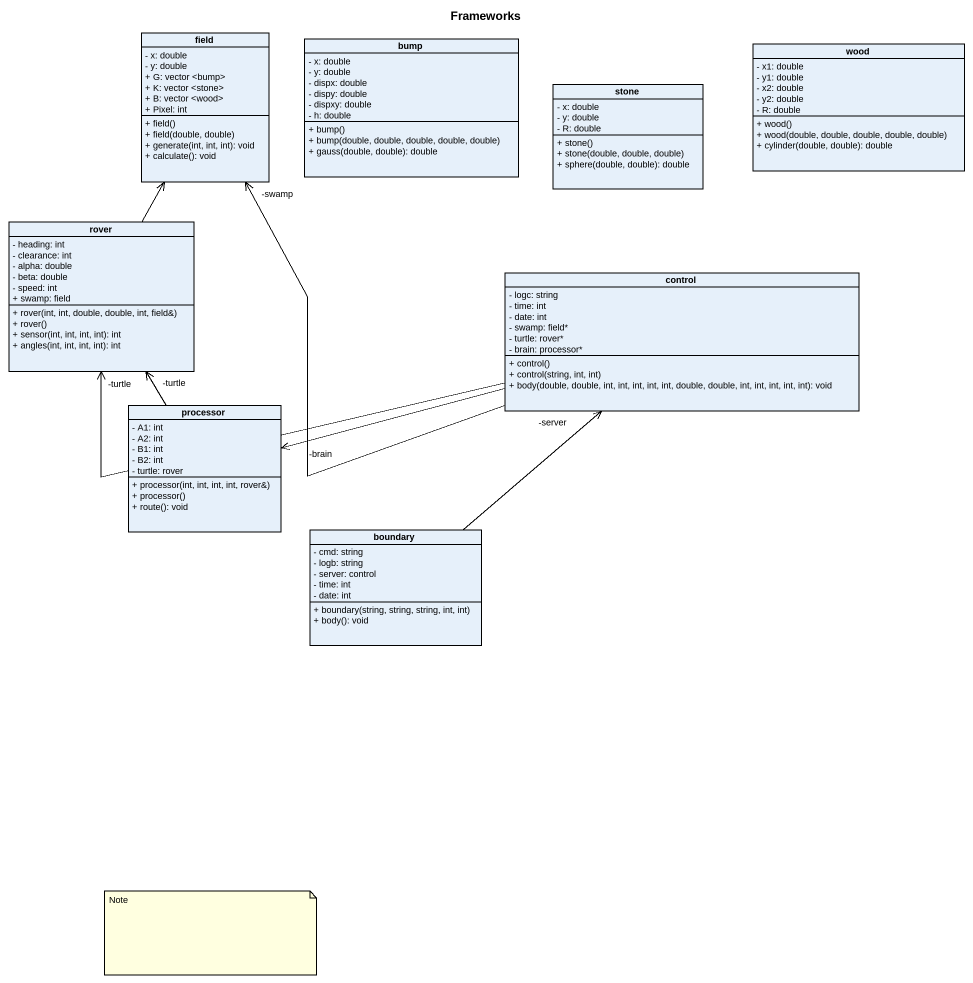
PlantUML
@startuml
title Frameworks
hide circle
hide empty members
skinparam classAttributeIconSize 0
class field {
  - x: double
  - y: double
  + G: vector <bump>
  + K: vector <stone>
  + B: vector <wood>
  + Pixel: int
  + field()
  + field(double, double)
  + generate(int, int, int): void
  + calculate(): void
}
class bump {
  - x: double
  - y: double
  - dispx: double
  - dispy: double
  - dispxy: double
  - h: double
  + bump()
  + bump(double, double, double, double, double)
  + gauss(double, double): double
}
class wood {
  - x1: double
  - y1: double
  - x2: double
  - y2: double
  - R: double
  + wood()
  + wood(double, double, double, double, double)
  + cylinder(double, double): double
}
class stone {
  - x: double
  - y: double
  - R: double
  + stone()
  + stone(double, double, double)
  + sphere(double, double): double
}
class rover {
  - heading: int
  - clearance: int
  - alpha: double
  - beta: double
  - speed: int
  + swamp: field
  + rover(int, int, double, double, int, field&)
  + rover()
  + sensor(int, int, int, int): int
  + angles(int, int, int, int): int
}
class "control" as control_ {
  - logc: string
  - time: int
  - date: int
  - swamp: field*
  - turtle: rover*
  - brain: processor*
  + control()
  + control(string, int, int)
  + body(double, double, int, int, int, int, int, double, double, int, int, int, int, int): void
}
class processor {
  - A1: int
  - A2: int
  - B1: int
  - B2: int
  - turtle: rover
  + processor(int, int, int, int, rover&)
  + processor()
  + route(): void
}
class "boundary" as boundary_ {
  - cmd: string
  - logb: string
  - server: control
  - time: int
  - date: int
  + boundary(string, string, string, int, int)
  + body(): void
}
rover -up-> field
control_ -left-> "-swamp" field
control_ -left-> "-turtle" rover
control_ -left-> "-brain" processor
processor -up-> "-turtle" rover
boundary_ -up-> "-server" control_
note as N1
  Note
end note
@enduml
